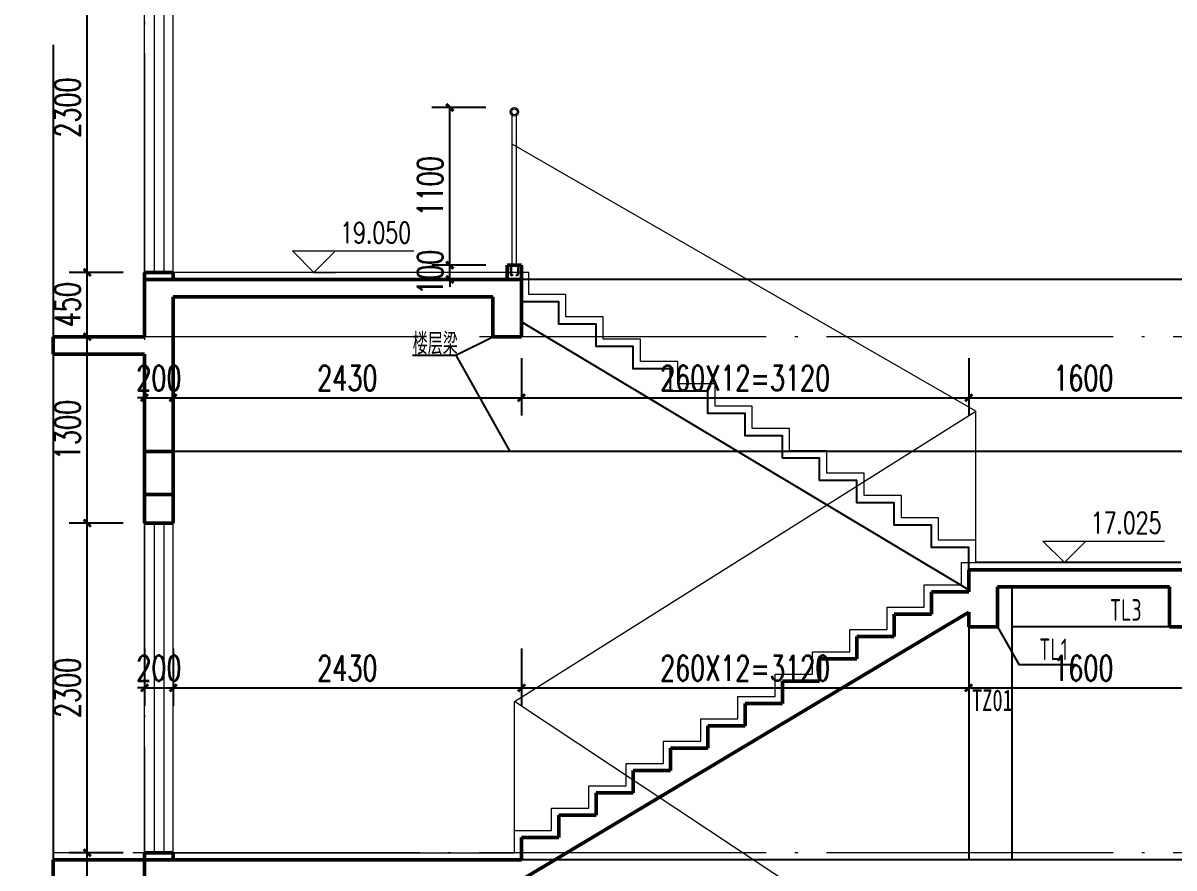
# Model space of a CAD drawing. Extents: x 3968514 to 5230306, y -516551 to -228246.
# Drawn here: x 5138046 to 5146076, y -474278 to -468382 of the extents above; entities that cross this region are included whole.
import ezdxf
from ezdxf.enums import TextEntityAlignment as Align

# ---------------------------------------------------------------- set-up
doc = ezdxf.new("R2010")
doc.units = 0
doc.header["$LTSCALE"] = 1000
doc.header["$MEASUREMENT"] = 0
doc.linetypes.add('DOTE', pattern=[2.42, 2, -0.2, 0.02, -0.2])
for name, color, linetype, lineweight in [('2-立面栏杆', 109, 'Continuous', 9), ('3-粉刷线', 71, 'Continuous', 13), ('DIM_ELEV', 3, 'Continuous', 15), ('DOTE', 1, 'DOTE', 9), ('PUB_DIM', 3, 'Continuous', 15), ('WALL', 140, 'Continuous', 50), ('WINDOW', 2, 'Continuous', 20)]:
    doc.layers.add(name, color=color, linetype=linetype, lineweight=lineweight)
for name, color, linetype in [('DIM_SYMB', 3, 'Continuous'), ('JG-墙柱', 6, 'Continuous'), ('JG-大样-文字', 3, 'Continuous'), ('PUB_TEXT', 7, 'Continuous'), ('S_E_STAIR', 4, 'Continuous'), ('STAIR', 2, 'Continuous')]:
    doc.layers.add(name, color=color, linetype=linetype)
doc.styles.add('_TCH_DIM', font='SIMPLEX', dxfattribs={"bigfont": 'GBCBIG'})
doc.styles.add('DIM_FONT', font='SIMPLEX', dxfattribs={"width": 0.7, "bigfont": 'GBCBIG'})
doc.styles.add('TSSD', font='tssdeng.shx', dxfattribs={"bigfont": 'hztxt.shx'})
doc.styles.add('样式 1', font='')
doc.styles.get('样式 1').set_extended_font_data('FangSong_GB2312')
doc.dimstyles.new('_TCH_ARCH&&50', dxfattribs={"dimscale": 0.5, "dimtxt": 350, "dimasz": 100, "dimexe": 250, "dimexo": 300, "dimgap": 100, "dimtad": 1, "dimdec": 0, "dimzin": 0, "dimdsep": 46, "dimtxsty": 'DIM_FONT', "dimblk": 'ARCHTICK', "dimcen": 0.09, "dimclrt": 7, "dimazin": 2, "dimtfac": 1, "dimtdec": 0, "dimtix": 1, "dimtmove": 2, "dimatfit": 3, "dimfxl": 1, "dimtolj": 1, "dimtzin": 0, "dimarcsym": 0})

# ---------------------------------------------------------------- blocks, each defined once
blk = doc.blocks.new('$TCHSYS$WIN2D')
for p, q in [((-0.5, 0.5), (0.5, 0.5)), ((-0.5, 0.5), (-0.5, -0.5)), ((0.5, 0.5), (0.5, -0.5)), ((0.5, 0.1667), (-0.5, 0.1667)), ((0.5, -0.1667), (-0.5, -0.1667)), ((-0.5, -0.5), (0.5, -0.5))]:
    blk.add_line(p, q)
blk = doc.blocks.new('_ArchTick')
at = {"color": 0, "linetype": 'ByBlock', "const_width": 0.4}
blk.add_lwpolyline([(-0.5, -0.5), (0.5, 0.5)], dxfattribs=at)
blk = doc.blocks.new('*D885')
at = {"layer": 'Defpoints', "color": 0, "transparency": 16777216}
for p in [(5138493.5, -474171.7), (5138893.5, -474171.7), (5138893.5, -475471.7)]:
    blk.add_point(p, dxfattribs=at)
at = {"layer": 'PUB_DIM', "color": 0, "lineweight": -2, "transparency": 16777216}
for p, q in [((5138743.5, -474171.7), (5138368.5, -474171.7)), ((5138493.5, -475471.7), (5138493.5, -474171.7)), ((5138743.5, -475471.7), (5138368.5, -475471.7))]:
    blk.add_line(p, q, dxfattribs=at)
at = {"layer": 'PUB_DIM', "color": 0, "lineweight": -2, "transparency": 16777216, "xscale": 50, "yscale": 50, "zscale": 50}
for p, rotation in [((5138493.5, -474171.7), 90), ((5138493.5, -475471.7), 270)]:
    blk.add_blockref('_ArchTick', p, dxfattribs=dict(at, rotation=rotation))
at = {"layer": 'PUB_DIM', "color": 7, "transparency": 16777216, "insert": (5138356, -474821.7), "char_height": 175, "attachment_point": 5, "rotation": 90, "style": 'DIM_FONT'}
blk.add_mtext('\\A1;1300', dxfattribs=at)
blk = doc.blocks.new('*D886')
at = {"layer": 'Defpoints', "color": 0, "transparency": 16777216}
for p in [(5138493.5, -471871.7), (5138893.5, -471871.7), (5138893.5, -474171.7)]:
    blk.add_point(p, dxfattribs=at)
at = {"layer": 'PUB_DIM', "color": 0, "lineweight": -2, "transparency": 16777216}
for p, q in [((5138743.5, -471871.7), (5138368.5, -471871.7)), ((5138493.5, -474171.7), (5138493.5, -471871.7)), ((5138743.5, -474171.7), (5138368.5, -474171.7))]:
    blk.add_line(p, q, dxfattribs=at)
at = {"layer": 'PUB_DIM', "color": 0, "lineweight": -2, "transparency": 16777216, "xscale": 50, "yscale": 50, "zscale": 50}
for p, rotation in [((5138493.5, -471871.7), 90), ((5138493.5, -474171.7), 270)]:
    blk.add_blockref('_ArchTick', p, dxfattribs=dict(at, rotation=rotation))
at = {"layer": 'PUB_DIM', "color": 7, "transparency": 16777216, "insert": (5138356, -473021.7), "char_height": 175, "attachment_point": 5, "rotation": 90, "style": 'DIM_FONT'}
blk.add_mtext('\\A1;2300', dxfattribs=at)
blk = doc.blocks.new('*D887')
at = {"layer": 'Defpoints', "color": 0, "transparency": 16777216}
for p in [(5138493.5, -470571.7), (5138893.5, -470571.7), (5138893.5, -471871.7)]:
    blk.add_point(p, dxfattribs=at)
at = {"layer": 'PUB_DIM', "color": 0, "lineweight": -2, "transparency": 16777216}
for p, q in [((5138743.5, -470571.7), (5138368.5, -470571.7)), ((5138493.5, -471871.7), (5138493.5, -470571.7)), ((5138743.5, -471871.7), (5138368.5, -471871.7))]:
    blk.add_line(p, q, dxfattribs=at)
at = {"layer": 'PUB_DIM', "color": 0, "lineweight": -2, "transparency": 16777216, "xscale": 50, "yscale": 50, "zscale": 50}
for p, rotation in [((5138493.5, -470571.7), 90), ((5138493.5, -471871.7), 270)]:
    blk.add_blockref('_ArchTick', p, dxfattribs=dict(at, rotation=rotation))
at = {"layer": 'PUB_DIM', "color": 7, "transparency": 16777216, "insert": (5138356, -471221.7), "char_height": 175, "attachment_point": 5, "rotation": 90, "style": 'DIM_FONT'}
blk.add_mtext('\\A1;1300', dxfattribs=at)
blk = doc.blocks.new('*D888')
at = {"layer": 'Defpoints', "color": 0, "transparency": 16777216}
for p in [(5138493.5, -470121.7), (5138893.5, -470121.7), (5138893.5, -470571.7)]:
    blk.add_point(p, dxfattribs=at)
at = {"layer": 'PUB_DIM', "color": 0, "lineweight": -2, "transparency": 16777216}
for p, q in [((5138743.5, -470121.7), (5138368.5, -470121.7)), ((5138493.5, -470571.7), (5138493.5, -470121.7)), ((5138743.5, -470571.7), (5138368.5, -470571.7))]:
    blk.add_line(p, q, dxfattribs=at)
at = {"layer": 'PUB_DIM', "color": 0, "lineweight": -2, "transparency": 16777216, "xscale": 50, "yscale": 50, "zscale": 50}
for p, rotation in [((5138493.5, -470121.7), 90), ((5138493.5, -470571.7), 270)]:
    blk.add_blockref('_ArchTick', p, dxfattribs=dict(at, rotation=rotation))
at = {"layer": 'PUB_DIM', "color": 7, "transparency": 16777216, "insert": (5138356, -470346.7), "char_height": 175, "attachment_point": 5, "rotation": 90, "style": 'DIM_FONT'}
blk.add_mtext('\\A1;450', dxfattribs=at)
blk = doc.blocks.new('*D889')
at = {"layer": 'Defpoints', "color": 0, "transparency": 16777216}
for p in [(5138493.5, -467821.7), (5138893.5, -467821.7), (5138893.5, -470121.7)]:
    blk.add_point(p, dxfattribs=at)
at = {"layer": 'PUB_DIM', "color": 0, "lineweight": -2, "transparency": 16777216}
for p, q in [((5138743.5, -467821.7), (5138368.5, -467821.7)), ((5138493.5, -470121.7), (5138493.5, -467821.7)), ((5138743.5, -470121.7), (5138368.5, -470121.7))]:
    blk.add_line(p, q, dxfattribs=at)
at = {"layer": 'PUB_DIM', "color": 0, "lineweight": -2, "transparency": 16777216, "xscale": 50, "yscale": 50, "zscale": 50}
for p, rotation in [((5138493.5, -467821.7), 90), ((5138493.5, -470121.7), 270)]:
    blk.add_blockref('_ArchTick', p, dxfattribs=dict(at, rotation=rotation))
at = {"layer": 'PUB_DIM', "color": 7, "transparency": 16777216, "insert": (5138356, -468971.7), "char_height": 175, "attachment_point": 5, "rotation": 90, "style": 'DIM_FONT'}
blk.add_mtext('\\A1;2300', dxfattribs=at)
blk = doc.blocks.new('*D907')
at = {"layer": 'Defpoints', "color": 0, "transparency": 16777216}
for p in [(5141023.7, -468971.7), (5141423.7, -468971.7), (5141423.7, -470071.7)]:
    blk.add_point(p, dxfattribs=at)
at = {"layer": 'PUB_DIM', "color": 0, "lineweight": -2, "transparency": 16777216}
for p, q in [((5141273.7, -468971.7), (5140898.7, -468971.7)), ((5141023.7, -470071.7), (5141023.7, -468971.7)), ((5141273.7, -470071.7), (5140898.7, -470071.7))]:
    blk.add_line(p, q, dxfattribs=at)
at = {"layer": 'PUB_DIM', "color": 0, "lineweight": -2, "transparency": 16777216, "xscale": 50, "yscale": 50, "zscale": 50}
for p, rotation in [((5141023.7, -468971.7), 90), ((5141023.7, -470071.7), 270)]:
    blk.add_blockref('_ArchTick', p, dxfattribs=dict(at, rotation=rotation))
at = {"layer": 'PUB_DIM', "color": 7, "transparency": 16777216, "insert": (5140886.2, -469521.7), "char_height": 175, "attachment_point": 5, "rotation": 90, "style": 'DIM_FONT'}
blk.add_mtext('\\A1;1100', dxfattribs=at)
blk = doc.blocks.new('*D908')
at = {"layer": 'Defpoints', "color": 0, "transparency": 16777216}
for p in [(5141023.7, -470071.7), (5141423.7, -470071.7), (5141423.7, -470171.7)]:
    blk.add_point(p, dxfattribs=at)
at = {"layer": 'PUB_DIM', "color": 0, "lineweight": -2, "transparency": 16777216}
for p, q in [((5141273.7, -470071.7), (5140898.7, -470071.7)), ((5141023.7, -470071.7), (5141023.7, -470021.7)), ((5141023.7, -470171.7), (5141023.7, -470071.7)), ((5141273.7, -470171.7), (5140898.7, -470171.7)), ((5141023.7, -470171.7), (5141023.7, -470221.7))]:
    blk.add_line(p, q, dxfattribs=at)
at = {"layer": 'PUB_DIM', "color": 0, "lineweight": -2, "transparency": 16777216, "xscale": 50, "yscale": 50, "zscale": 50}
for p, rotation in [((5141023.7, -470071.7), 270), ((5141023.7, -470171.7), 90)]:
    blk.add_blockref('_ArchTick', p, dxfattribs=dict(at, rotation=rotation))
at = {"layer": 'PUB_DIM', "color": 7, "transparency": 16777216, "insert": (5140886.2, -470121.7), "char_height": 175, "attachment_point": 5, "rotation": 90, "style": 'DIM_FONT'}
blk.add_mtext('\\A1;100', dxfattribs=at)
blk = doc.blocks.new('*D910')
at = {"layer": 'Defpoints', "color": 0, "transparency": 16777216}
for p in [(5144643.7, -470571.7), (5146243.6, -470571.7), (5146243.6, -470996.7)]:
    blk.add_point(p, dxfattribs=at)
at = {"layer": 'PUB_DIM', "color": 0, "lineweight": -2, "transparency": 16777216}
for p, q in [((5144643.7, -470721.7), (5144643.7, -471121.7)), ((5146243.6, -470721.7), (5146243.6, -471121.7)), ((5144643.7, -470996.7), (5146243.6, -470996.7))]:
    blk.add_line(p, q, dxfattribs=at)
at = {"layer": 'PUB_DIM', "color": 0, "lineweight": -2, "transparency": 16777216, "xscale": 50, "yscale": 50, "zscale": 50, "rotation": 180}
blk.add_blockref('_ArchTick', (5144643.7, -470996.7), dxfattribs=at)
at = {"layer": 'PUB_DIM', "color": 0, "lineweight": -2, "transparency": 16777216, "xscale": 50, "yscale": 50, "zscale": 50}
blk.add_blockref('_ArchTick', (5146243.6, -470996.7), dxfattribs=at)
at = {"layer": 'PUB_DIM', "color": 7, "transparency": 16777216, "insert": (5145443.7, -470859.2), "char_height": 175, "attachment_point": 5, "style": 'DIM_FONT'}
blk.add_mtext('\\A1;1600', dxfattribs=at)
blk = doc.blocks.new('*D911')
at = {"layer": 'Defpoints', "color": 0, "transparency": 16777216}
for p in [(5141523.7, -470571.7), (5144643.7, -470571.7), (5144643.7, -470996.7)]:
    blk.add_point(p, dxfattribs=at)
at = {"layer": 'PUB_DIM', "color": 0, "lineweight": -2, "transparency": 16777216}
for p, q in [((5141523.7, -470721.7), (5141523.7, -471121.7)), ((5144643.7, -470721.7), (5144643.7, -471121.7)), ((5141523.7, -470996.7), (5144643.7, -470996.7))]:
    blk.add_line(p, q, dxfattribs=at)
at = {"layer": 'PUB_DIM', "color": 0, "lineweight": -2, "transparency": 16777216, "xscale": 50, "yscale": 50, "zscale": 50, "rotation": 180}
blk.add_blockref('_ArchTick', (5141523.7, -470996.7), dxfattribs=at)
at = {"layer": 'PUB_DIM', "color": 0, "lineweight": -2, "transparency": 16777216, "xscale": 50, "yscale": 50, "zscale": 50}
blk.add_blockref('_ArchTick', (5144643.7, -470996.7), dxfattribs=at)
at = {"layer": 'PUB_DIM', "color": 7, "transparency": 16777216, "insert": (5143083.7, -470859.2), "char_height": 175, "attachment_point": 5, "style": 'DIM_FONT'}
blk.add_mtext('\\A1;260X12=3120', dxfattribs=at)
blk = doc.blocks.new('*D912')
at = {"layer": 'Defpoints', "color": 0, "transparency": 16777216}
for p in [(5139093.5, -470571.7), (5141523.7, -470571.7), (5141523.7, -470996.7)]:
    blk.add_point(p, dxfattribs=at)
at = {"layer": 'PUB_DIM', "color": 0, "lineweight": -2, "transparency": 16777216}
for p, q in [((5139093.5, -470721.7), (5139093.5, -471121.7)), ((5141523.7, -470721.7), (5141523.7, -471121.7)), ((5139093.5, -470996.7), (5141523.7, -470996.7))]:
    blk.add_line(p, q, dxfattribs=at)
at = {"layer": 'PUB_DIM', "color": 0, "lineweight": -2, "transparency": 16777216, "xscale": 50, "yscale": 50, "zscale": 50, "rotation": 180}
blk.add_blockref('_ArchTick', (5139093.5, -470996.7), dxfattribs=at)
at = {"layer": 'PUB_DIM', "color": 0, "lineweight": -2, "transparency": 16777216, "xscale": 50, "yscale": 50, "zscale": 50}
blk.add_blockref('_ArchTick', (5141523.7, -470996.7), dxfattribs=at)
at = {"layer": 'PUB_DIM', "color": 7, "transparency": 16777216, "insert": (5140308.6, -470859.2), "char_height": 175, "attachment_point": 5, "style": 'DIM_FONT'}
blk.add_mtext('\\A1;2430', dxfattribs=at)
blk = doc.blocks.new('*D913')
at = {"layer": 'Defpoints', "color": 0, "transparency": 16777216}
for p in [(5138893.5, -470571.7), (5139093.5, -470571.7), (5139093.5, -470996.7)]:
    blk.add_point(p, dxfattribs=at)
at = {"layer": 'PUB_DIM', "color": 0, "lineweight": -2, "transparency": 16777216}
for p, q in [((5138893.5, -470721.7), (5138893.5, -471121.7)), ((5139093.5, -470721.7), (5139093.5, -471121.7)), ((5138893.5, -470996.7), (5138843.5, -470996.7)), ((5138893.5, -470996.7), (5139093.5, -470996.7)), ((5139093.5, -470996.7), (5139143.5, -470996.7))]:
    blk.add_line(p, q, dxfattribs=at)
at = {"layer": 'PUB_DIM', "color": 0, "lineweight": -2, "transparency": 16777216, "xscale": 50, "yscale": 50, "zscale": 50}
blk.add_blockref('_ArchTick', (5138893.5, -470996.7), dxfattribs=at)
at = {"layer": 'PUB_DIM', "color": 0, "lineweight": -2, "transparency": 16777216, "xscale": 50, "yscale": 50, "zscale": 50, "rotation": 180}
blk.add_blockref('_ArchTick', (5139093.5, -470996.7), dxfattribs=at)
at = {"layer": 'PUB_DIM', "color": 7, "transparency": 16777216, "insert": (5138993.5, -470859.2), "char_height": 175, "attachment_point": 5, "style": 'DIM_FONT'}
blk.add_mtext('\\A1;200', dxfattribs=at)
blk = doc.blocks.new('*D915')
at = {"layer": 'Defpoints', "color": 0, "transparency": 16777216}
for p in [(5144643.7, -472596.7), (5146243.6, -472596.7), (5146243.6, -473021.7)]:
    blk.add_point(p, dxfattribs=at)
at = {"layer": 'PUB_DIM', "color": 0, "lineweight": -2, "transparency": 16777216}
for p, q in [((5144643.7, -472746.7), (5144643.7, -473146.7)), ((5146243.6, -472746.7), (5146243.6, -473146.7)), ((5144643.7, -473021.7), (5146243.6, -473021.7))]:
    blk.add_line(p, q, dxfattribs=at)
at = {"layer": 'PUB_DIM', "color": 0, "lineweight": -2, "transparency": 16777216, "xscale": 50, "yscale": 50, "zscale": 50, "rotation": 180}
blk.add_blockref('_ArchTick', (5144643.7, -473021.7), dxfattribs=at)
at = {"layer": 'PUB_DIM', "color": 0, "lineweight": -2, "transparency": 16777216, "xscale": 50, "yscale": 50, "zscale": 50}
blk.add_blockref('_ArchTick', (5146243.6, -473021.7), dxfattribs=at)
at = {"layer": 'PUB_DIM', "color": 7, "transparency": 16777216, "insert": (5145443.7, -472884.2), "char_height": 175, "attachment_point": 5, "style": 'DIM_FONT'}
blk.add_mtext('\\A1;1600', dxfattribs=at)
blk = doc.blocks.new('*D916')
at = {"layer": 'Defpoints', "color": 0, "transparency": 16777216}
for p in [(5141523.7, -472596.7), (5144643.7, -472596.7), (5144643.7, -473021.7)]:
    blk.add_point(p, dxfattribs=at)
at = {"layer": 'PUB_DIM', "color": 0, "lineweight": -2, "transparency": 16777216}
for p, q in [((5141523.7, -472746.7), (5141523.7, -473146.7)), ((5144643.7, -472746.7), (5144643.7, -473146.7)), ((5141523.7, -473021.7), (5144643.7, -473021.7))]:
    blk.add_line(p, q, dxfattribs=at)
at = {"layer": 'PUB_DIM', "color": 0, "lineweight": -2, "transparency": 16777216, "xscale": 50, "yscale": 50, "zscale": 50, "rotation": 180}
blk.add_blockref('_ArchTick', (5141523.7, -473021.7), dxfattribs=at)
at = {"layer": 'PUB_DIM', "color": 0, "lineweight": -2, "transparency": 16777216, "xscale": 50, "yscale": 50, "zscale": 50}
blk.add_blockref('_ArchTick', (5144643.7, -473021.7), dxfattribs=at)
at = {"layer": 'PUB_DIM', "color": 7, "transparency": 16777216, "insert": (5143083.7, -472884.2), "char_height": 175, "attachment_point": 5, "style": 'DIM_FONT'}
blk.add_mtext('\\A1;260X12=3120', dxfattribs=at)
blk = doc.blocks.new('*D917')
at = {"layer": 'Defpoints', "color": 0, "transparency": 16777216}
for p in [(5139093.6, -472596.7), (5141523.7, -472596.7), (5141523.7, -473021.7)]:
    blk.add_point(p, dxfattribs=at)
at = {"layer": 'PUB_DIM', "color": 0, "lineweight": -2, "transparency": 16777216}
for p, q in [((5139093.6, -472746.7), (5139093.6, -473146.7)), ((5141523.7, -472746.7), (5141523.7, -473146.7)), ((5139093.6, -473021.7), (5141523.7, -473021.7))]:
    blk.add_line(p, q, dxfattribs=at)
at = {"layer": 'PUB_DIM', "color": 0, "lineweight": -2, "transparency": 16777216, "xscale": 50, "yscale": 50, "zscale": 50, "rotation": 180}
blk.add_blockref('_ArchTick', (5139093.6, -473021.7), dxfattribs=at)
at = {"layer": 'PUB_DIM', "color": 0, "lineweight": -2, "transparency": 16777216, "xscale": 50, "yscale": 50, "zscale": 50}
blk.add_blockref('_ArchTick', (5141523.7, -473021.7), dxfattribs=at)
at = {"layer": 'PUB_DIM', "color": 7, "transparency": 16777216, "insert": (5140308.6, -472884.2), "char_height": 175, "attachment_point": 5, "style": 'DIM_FONT'}
blk.add_mtext('\\A1;2430', dxfattribs=at)
blk = doc.blocks.new('*D918')
at = {"layer": 'Defpoints', "color": 0, "transparency": 16777216}
for p in [(5138893.5, -472596.7), (5139093.6, -472596.7), (5139093.6, -473021.7)]:
    blk.add_point(p, dxfattribs=at)
at = {"layer": 'PUB_DIM', "color": 0, "lineweight": -2, "transparency": 16777216}
for p, q in [((5138893.5, -472746.7), (5138893.5, -473146.7)), ((5139093.6, -472746.7), (5139093.6, -473146.7)), ((5138893.5, -473021.7), (5138843.5, -473021.7)), ((5138893.5, -473021.7), (5139093.6, -473021.7)), ((5139093.6, -473021.7), (5139143.6, -473021.7))]:
    blk.add_line(p, q, dxfattribs=at)
at = {"layer": 'PUB_DIM', "color": 0, "lineweight": -2, "transparency": 16777216, "xscale": 50, "yscale": 50, "zscale": 50}
blk.add_blockref('_ArchTick', (5138893.5, -473021.7), dxfattribs=at)
at = {"layer": 'PUB_DIM', "color": 0, "lineweight": -2, "transparency": 16777216, "xscale": 50, "yscale": 50, "zscale": 50, "rotation": 180}
blk.add_blockref('_ArchTick', (5139093.6, -473021.7), dxfattribs=at)
at = {"layer": 'PUB_DIM', "color": 7, "transparency": 16777216, "insert": (5138993.5, -472884.2), "char_height": 175, "attachment_point": 5, "style": 'DIM_FONT'}
blk.add_mtext('\\A1;200', dxfattribs=at)

msp = doc.modelspace()

# ---------------------------------------------------------------- hatches: boundary and pattern name
at = {"layer": '2-立面栏杆'}
h = msp.add_hatch(dxfattribs=at)
h.set_pattern_fill('ANSI32', color=256, scale=2, style=0)
h.set_pattern_definition([(45, (-1231729.694, 2038155.273), (-6.735192091, 6.735192091), []), (45, (-1231725.203, 2038155.273), (-6.735192091, 6.735192091), [])])
h.paths.add_polyline_path([(5141518.68638, -470065.66056), (5141518.68638, -470071.66056), (5141428.68638, -470071.66056), (5141428.68638, -470065.66056)])

# ---------------------------------------------------------------- linework, layer by layer
for p, q in [((5141444.68638, -470071.66056), (5141444.68638, -470133.66056)), ((5141452.68638, -470071.66056), (5141452.68638, -470133.66056)), ((5141494.68638, -470071.66056), (5141494.68638, -470133.66056)), ((5141502.68638, -470071.66056), (5141502.68638, -470133.66056)), ((5141460.68638, -470137.66056), (5141456.68638, -470137.66056)), ((5141460.68638, -470145.66056), (5141456.68638, -470145.66056)), ((5141460.68638, -470137.66056), (5141460.68638, -470145.66056)), ((5141486.68638, -470137.66056), (5141486.68638, -470145.66056)), ((5141490.68638, -470137.66056), (5141486.68638, -470137.66056)), ((5141490.68638, -470145.66056), (5141486.68638, -470145.66056))]:
    msp.add_line(p, q, dxfattribs=at)
for points in [[(5141458.68638, -470065.66056), (5141458.68638, -469027.64132)], [(5141488.68638, -470065.66056), (5141488.68638, -469027.64132)], [(5141473.68638, -484510.14056), (5144693.68638, -482410.12056), (5141473.68638, -480308.00056), (5144173.68638, -478507.96056), (5141473.68638, -476708.00056), (5144173.68638, -474907.96056), (5141473.68638, -473115.91056), (5144693.68638, -471090.90056), (5141458.68638, -469227.64144)], [(5144693.68638, -471990.90056), (5144693.68638, -471090.90056)], [(5141473.68638, -474015.91056), (5141473.68638, -473115.91056)]]:
    msp.add_lwpolyline(points, dxfattribs=at)
msp.add_lwpolyline([(5141518.68638, -470065.66056), (5141428.68638, -470065.66056), (5141428.68638, -470071.66056), (5141518.68638, -470071.66056)], close=True, dxfattribs=at)
for radius in [30, 20]:
    msp.add_circle((5141473.68638, -469001.66056), radius, dxfattribs=at)
for centre, radius, start, end in [((5141456.68638, -470133.66056), 12, 180, 270), ((5141456.68638, -470133.66056), 4, 180, 270), ((5141490.68638, -470133.66056), 12, 270, 0), ((5141490.68638, -470133.66056), 4, 270, 0)]:
    msp.add_arc(centre, radius, start, end, dxfattribs=at)
at = {"layer": '3-粉刷线'}
for points in [[(5144693.68638, -472146.67056), (5144693.68638, -471990.90056), (5144433.68638, -471990.90056), (5144433.68638, -471835.13056), (5144173.68638, -471835.13056), (5144173.68638, -471679.36056), (5143913.68638, -471679.36056), (5143913.68638, -471523.59056), (5143653.68638, -471523.59056), (5143653.68638, -471367.82056), (5143393.68638, -471367.82056), (5143393.68638, -471212.05056), (5143133.68638, -471212.05056), (5143133.68638, -471056.28056), (5142873.68638, -471056.28056), (5142873.68638, -470900.51056), (5142613.68638, -470900.51056), (5142613.68638, -470744.74056), (5142353.68638, -470744.74056), (5142353.68638, -470588.97056), (5142093.68638, -470588.97056), (5142093.68638, -470433.20056), (5141833.68638, -470433.20056), (5141833.68638, -470277.43056), (5141573.68638, -470277.43056), (5141573.68638, -470121.66056), (5139093.57298, -470121.7145)], [(5139093.57298, -474171.73263), (5141473.68638, -474171.68056), (5141473.68638, -474015.91056), (5141733.68638, -474015.91056), (5141733.68638, -473860.14056), (5141993.68638, -473860.14056), (5141993.68638, -473704.37056), (5142253.68638, -473704.37056), (5142253.68638, -473548.60056), (5142513.68638, -473548.60056), (5142513.68638, -473392.83056), (5142773.68638, -473392.83056), (5142773.68638, -473237.06056), (5143033.68638, -473237.06056), (5143033.68638, -473081.29056), (5143293.68638, -473081.29056), (5143293.68638, -472925.52056), (5143553.68638, -472925.52056), (5143553.68638, -472769.75056), (5143813.68638, -472769.75056), (5143813.68638, -472613.98056), (5144073.68638, -472613.98056), (5144073.68638, -472458.21056), (5144333.68638, -472458.21056), (5144333.68638, -472302.44056), (5144593.68638, -472302.44056), (5144593.68638, -472146.67056), (5146123.56438, -472146.67056)]]:
    msp.add_lwpolyline(points, dxfattribs=at)
at = {"layer": 'DIM_ELEV'}
for p, q in [((5140075.21688, -470121.66056), (5139925.21688, -469971.66056)), ((5139925.21688, -469971.66056), (5140773.08779, -469971.66056)), ((5140075.21688, -470121.66056), (5140225.21688, -469971.66056)), ((5140075.21688, -470121.66056), (5140225.21688, -470121.66056)), ((5145311.15588, -472146.67056), (5145161.15588, -471996.67056)), ((5145161.15588, -471996.67056), (5146009.02679, -471996.67056)), ((5145311.15588, -472146.67056), (5145461.15588, -471996.67056)), ((5144961.15588, -472146.67056), (5145461.15588, -472146.67056))]:
    msp.add_line(p, q, dxfattribs=at)
at = {"layer": 'DIM_SYMB'}
msp.add_lwpolyline([(5138255.51959, -468533.18151), (5138255.51959, -477329.68151), (5138465.51959, -477406.11526), (5138045.51959, -477480.17259), (5138255.51959, -477554.68151), (5138255.51959, -486351.18151)], dxfattribs=at)
at = {"layer": 'DOTE', "color": 1}
for p, q in [((5138893.51959, -466171.68438), (5138893.51959, -486351.18151)), ((5148070.67038, -470571.68438), (5138255.51959, -470571.68438)), ((5148070.67038, -474171.68438), (5138255.51959, -474171.68438))]:
    msp.add_line(p, q, dxfattribs=at)
at = {"layer": 'JG-墙柱'}
for points in [[(5144943.62538, -472316.67056), (5144943.62538, -474221.71301)], [(5144643.62538, -472596.67056), (5144643.62538, -474221.71016)], [(5146043.62538, -472596.67056), (5144943.62538, -472596.67056)]]:
    msp.add_lwpolyline(points, dxfattribs=at)
at = {"layer": 'JG-大样-文字'}
for points in [[(5141065.50877, -470700.36654), (5141323.68638, -470571.68438)], [(5140763.68641, -470700.36654), (5141065.50877, -470700.36654)], [(5141065.50877, -470700.36654), (5141442.88602, -471371.68438)], [(5144843.62538, -472596.67056), (5144993.13357, -472859.38712), (5145386.63357, -472859.38712)]]:
    msp.add_lwpolyline(points, dxfattribs=at)
at = {"layer": 'S_E_STAIR', "color": 2}
for points in [[(5146143.62917, -470171.7282), (5141523.68635, -470171.68439)], [(5146143.62919, -471371.68438), (5139093.52054, -471371.68438)], [(5146143.62917, -474221.72439), (5141523.68635, -474221.68057)]]:
    msp.add_lwpolyline(points, dxfattribs=at)
at = {"layer": 'STAIR'}
for points in [[(5144643.68638, -472196.67056), (5144643.68638, -472040.90056), (5144383.68638, -472040.90056), (5144383.68638, -471885.13056), (5144123.68638, -471885.13056), (5144123.68638, -471729.36056), (5143863.68638, -471729.36056), (5143863.68638, -471573.59056), (5143603.68638, -471573.59056), (5143603.68638, -471417.82056), (5143343.68638, -471417.82056), (5143343.68638, -471262.05056), (5143083.68638, -471262.05056), (5143083.68638, -471106.28056), (5142823.68638, -471106.28056), (5142823.68638, -470950.51056), (5142563.68638, -470950.51056), (5142563.68638, -470794.74056), (5142303.68638, -470794.74056), (5142303.68638, -470638.97056), (5142043.68638, -470638.97056), (5142043.68638, -470483.20056), (5141783.68638, -470483.20056), (5141783.68638, -470327.43056), (5141523.68638, -470327.43056)], [(5141523.68638, -470467.31882), (5144643.68638, -472336.55882)], [(5146123.56438, -472146.67056), (5144693.68638, -472146.67056)]]:
    msp.add_lwpolyline(points, dxfattribs=at)
at = {"layer": 'WALL'}
for p, q in [((5141523.68638, -470071.66056), (5141423.68638, -470071.66056)), ((5141423.68638, -470071.66056), (5141423.68638, -470171.66056)), ((5141523.68638, -470171.66056), (5141523.68638, -470071.66056)), ((5141523.68638, -470171.66056), (5138893.51959, -470171.66056)), ((5138893.51959, -470171.66056), (5138893.51959, -470571.66056)), ((5139093.57297, -470121.66056), (5138893.57297, -470121.66431)), ((5138893.57297, -470121.66431), (5138893.57391, -470171.66431)), ((5139093.57391, -470171.66056), (5139093.57297, -470121.66056)), ((5141423.68638, -470171.66056), (5141523.68638, -470171.66056)), ((5141523.68638, -470571.66056), (5141523.68638, -470171.66056)), ((5139093.51959, -471371.68438), (5139093.51959, -470291.66056)), ((5139093.51959, -470291.66056), (5141323.68638, -470291.66056)), ((5141323.68638, -470291.66056), (5141323.68638, -470571.66056)), ((5138893.51959, -470571.66056), (5138255.51959, -470571.66056)), ((5138255.51959, -470691.66056), (5138255.51959, -470571.66056)), ((5141323.68638, -470571.66056), (5141523.68638, -470571.66056)), ((5138893.51959, -470691.66056), (5138255.51959, -470691.66056)), ((5138893.51959, -470691.66056), (5138893.51959, -471371.68438)), ((5138893.51959, -471371.68438), (5139093.51959, -471371.68438)), ((5138893.52616, -471671.68437), (5138893.52054, -471371.68625)), ((5139093.52616, -471671.68437), (5139093.52054, -471371.6825)), ((5139093.5299, -471671.68437), (5138893.5299, -471671.68437)), ((5138893.5299, -471671.68437), (5138893.5299, -471871.68437)), ((5139093.5299, -471871.68437), (5139093.5299, -471671.68437)), ((5138893.5299, -471871.68437), (5139093.5299, -471871.68437)), ((5146243.62538, -472196.67056), (5144643.68638, -472196.67056)), ((5144643.68638, -472196.67056), (5144643.68638, -472352.44056)), ((5144843.68638, -472596.67056), (5144843.68638, -472316.67056)), ((5144843.68638, -472316.67056), (5146043.62538, -472316.67056)), ((5146043.62538, -472316.67056), (5146043.62538, -472596.67056)), ((5144643.68638, -472352.44056), (5144383.68638, -472352.44056)), ((5144383.68638, -472352.44056), (5144383.68638, -472508.21056)), ((5141523.68638, -474361.56882), (5144643.68638, -472492.32882)), ((5144383.68638, -472508.21056), (5144123.68638, -472508.21056)), ((5144123.68638, -472508.21056), (5144123.68638, -472663.98056)), ((5144643.68638, -472492.32882), (5144643.68638, -472596.67056)), ((5144123.68638, -472663.98056), (5143863.68638, -472663.98056)), ((5143863.68638, -472663.98056), (5143863.68638, -472819.75056)), ((5144643.68638, -472596.67056), (5144843.68638, -472596.67056)), ((5146043.62538, -472596.67056), (5146243.62538, -472596.67056)), ((5143863.68638, -472819.75056), (5143603.68638, -472819.75056)), ((5143603.68638, -472819.75056), (5143603.68638, -472975.52056)), ((5143603.68638, -472975.52056), (5143343.68638, -472975.52056)), ((5143343.68638, -472975.52056), (5143343.68638, -473131.29056)), ((5143343.68638, -473131.29056), (5143083.68638, -473131.29056)), ((5143083.68638, -473131.29056), (5143083.68638, -473287.06056)), ((5143083.68638, -473287.06056), (5142823.68638, -473287.06056)), ((5142823.68638, -473287.06056), (5142823.68638, -473442.83056)), ((5142823.68638, -473442.83056), (5142563.68638, -473442.83056)), ((5142563.68638, -473442.83056), (5142563.68638, -473598.60056)), ((5142563.68638, -473598.60056), (5142303.68638, -473598.60056)), ((5142303.68638, -473598.60056), (5142303.68638, -473754.37056)), ((5142303.68638, -473754.37056), (5142043.68638, -473754.37056)), ((5142043.68638, -473754.37056), (5142043.68638, -473910.14056)), ((5142043.68638, -473910.14056), (5141783.68638, -473910.14056)), ((5141783.68638, -473910.14056), (5141783.68638, -474065.91056)), ((5141783.68638, -474065.91056), (5141523.68638, -474065.91056)), ((5141523.68638, -474065.91056), (5141523.68638, -474221.68056)), ((5139093.57297, -474171.68063), (5138893.57297, -474171.68437)), ((5138893.57297, -474171.68437), (5138893.57391, -474221.68244)), ((5139093.57391, -474221.67869), (5139093.57297, -474171.68063)), ((5138893.51959, -474221.68056), (5138255.51959, -474221.68056)), ((5138255.51959, -474341.68056), (5138255.51959, -474221.68056)), ((5141523.68638, -474221.68056), (5138893.51959, -474221.68056)), ((5138893.51959, -474221.68056), (5138893.51959, -474971.68628))]:
    msp.add_line(p, q, dxfattribs=at)

# ---------------------------------------------------------------- block references
at = {"layer": 'WINDOW', "xscale": 2300, "yscale": 200, "zscale": 2300}
for p, rotation in [((5138993.55144, -468971.66244), 90.00107300408634), ((5138993.55144, -473021.6825), 90.00107300408901)]:
    msp.add_blockref('$TCHSYS$WIN2D', p, dxfattribs=dict(at, rotation=rotation))

# ---------------------------------------------------------------- texts
at = {"layer": 'JG-墙柱', "color": 0, "style": '样式 1', "width": 0.7}
msp.add_text('TZ01', height=150, dxfattribs=at).set_placement((5144666.28081, -473182.28651))
at = {"layer": 'JG-大样-文字', "style": 'TSSD', "width": 0.7}
msp.add_text('楼层梁', height=150, dxfattribs=at).set_placement((5140764.06654, -470695.09995))
for s, rotation, p in [('TL3', 359.999999973, (5145849.81092, -472552.70374)), ('TL1', 0.000000027, (5145335.67718, -472827.38618))]:
    msp.add_text(s, height=150, rotation=rotation, dxfattribs=at).set_placement(p, align=Align.RIGHT)
at = {"layer": 'PUB_TEXT', "color": 7, "style": '_TCH_DIM', "width": 0.705882}
for s, p in [('19.050', (5140258.08779, -469919.16056)), ('17.025', (5145494.02679, -471944.17056))]:
    msp.add_text(s, height=148.75, dxfattribs=at).set_placement(p)

# ---------------------------------------------------------------- dimensions: what is measured, and where the dimension line sits
at = {"layer": 'PUB_DIM'}
for p1, p2, distance, picture, middle in [((5138893.52833, -470121.66806), (5138893.52833, -467821.66806), 400, '*D889', (5138356.02833, -468971.66806)), ((5141423.68638, -470071.66056), (5141423.68638, -468971.66056), 400, '*D907', (5140886.18638, -469521.66056)), ((5141423.68638, -470171.66056), (5141423.68638, -470071.66056), 400, '*D908', (5140886.18638, -470121.66056)), ((5138893.52833, -470571.69187), (5138893.52833, -470121.66806), 400, '*D888', (5138356.02833, -470346.67996)), ((5138893.52833, -471871.68569), (5138893.52833, -470571.69187), 400, '*D887', (5138356.02833, -471221.68878)), ((5138893.52288, -470571.68438), (5139093.51959, -470571.68438), -425, '*D913', (5138993.52123, -470859.18438)), ((5139093.51959, -470571.68438), (5141523.68967, -470571.68438), -425, '*D912', (5140308.60463, -470859.18438)), ((5144643.68638, -470571.68438), (5146243.63249, -470571.68438), -425, '*D910', (5145443.65943, -470859.18438)), ((5138893.52833, -474171.74012), (5138893.52833, -471871.68569), 400, '*D886', (5138356.02833, -473021.7129)), ((5138893.52288, -472596.67056), (5139093.55144, -472596.67056), -425, '*D918', (5138993.53716, -472884.17056)), ((5139093.55144, -472596.67056), (5141523.68967, -472596.67056), -425, '*D917', (5140308.62056, -472884.17056)), ((5144643.68638, -472596.67056), (5146243.63249, -472596.67056), -425, '*D915', (5145443.65943, -472884.17056)), ((5138893.52833, -475471.68809), (5138893.52833, -474171.74012), 400, '*D885', (5138356.02833, -474821.7141))]:
    dim = msp.add_aligned_dim(p1=p1, p2=p2, distance=distance, dimstyle='_TCH_ARCH&&50', dxfattribs=at)
    dim.commit()
    dim.dimension.update_dxf_attribs({"geometry": picture, "text_midpoint": middle})
for p1, p2, picture, middle in [((5141523.68967, -470571.68438), (5144643.68638, -470571.68438), '*D911', (5143083.68802, -470859.18438)), ((5141523.68967, -472596.67056), (5144643.68638, -472596.67056), '*D916', (5143083.68802, -472884.17056))]:
    dim = msp.add_aligned_dim(p1=p1, p2=p2, distance=-425, text='260X12=3120', dimstyle='_TCH_ARCH&&50', dxfattribs=at)
    dim.commit()
    dim.dimension.update_dxf_attribs({"geometry": picture, "text_midpoint": middle})

doc.saveas('drawing.dxf')
